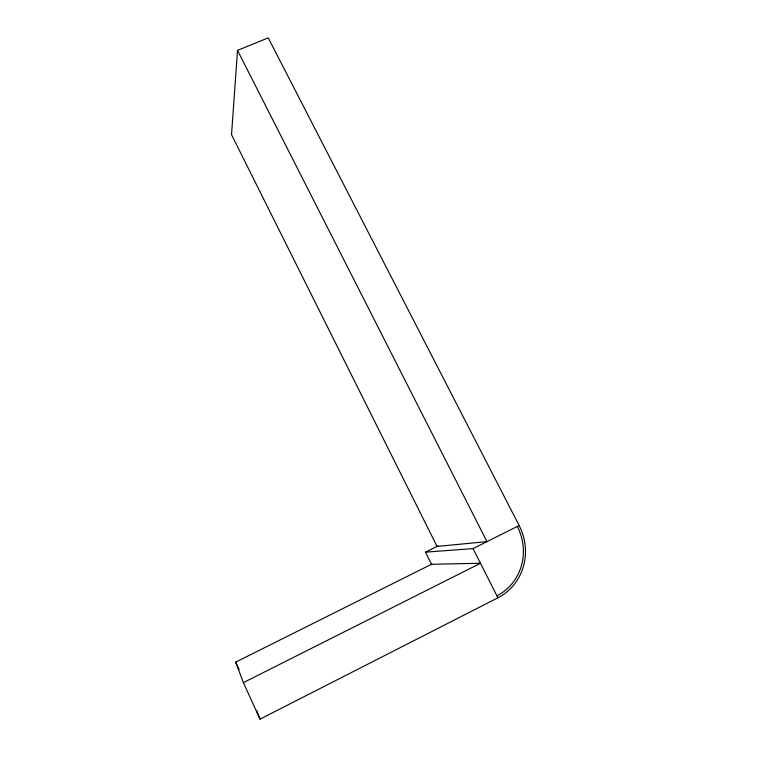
<?xml version="1.0" encoding="UTF-8"?>
<svg xmlns="http://www.w3.org/2000/svg" width="757" height="757" viewBox="0 0 757 757"><rect width="100%" height="100%" fill="white"/><g stroke="black" fill="none" stroke-linecap="round" stroke-linejoin="round"><path stroke-width="1.14" d="M237.518 50.378L231.528 134.661L437.035 546.412L486.978 541.643L237.518 50.378L268.233 37.85L519.151 525.538A54.665 51.892 61.4 0 1 497.917 597.793L260.039 719.15L243.366 682.634L235.664 662.138L431.499 564.277L480.487 563.274L243.366 682.634M431.755 564.788L425.481 552.165L473.078 548.598L519.151 525.538M425.481 552.165L437.915 545.977M473.078 548.598L497.917 597.793M235.664 662.138L239.07 669.585M256.595 710.435L260.039 719.15M517.324 526.456A52.479 49.82 61.4 0 1 496.914 595.806"/></g></svg>
